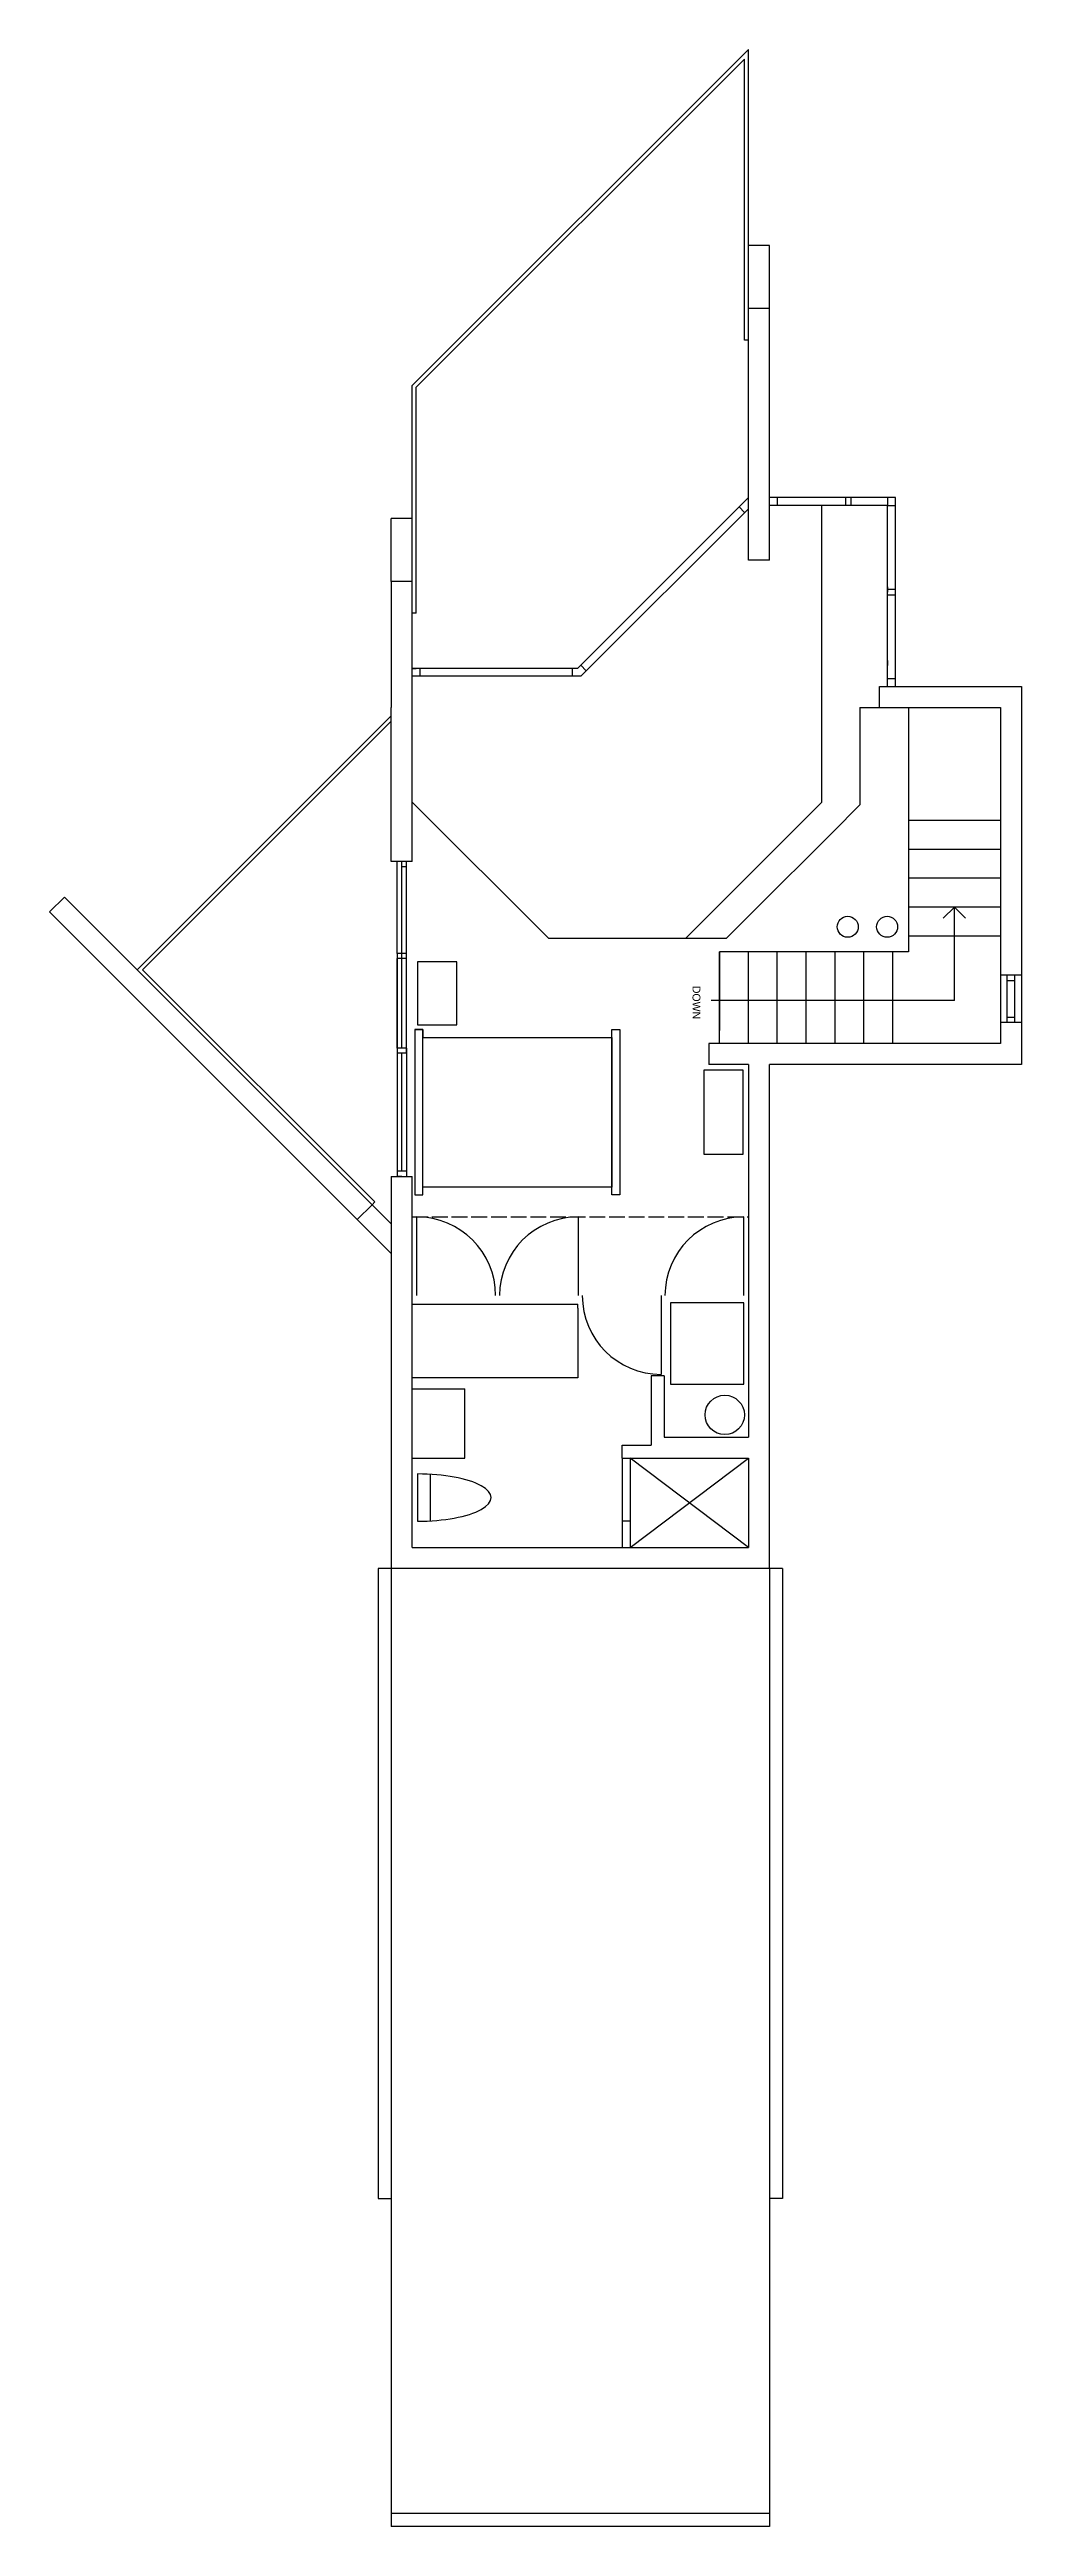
# Model space of a CAD drawing. Header units: inches. Extents: x -16659 to 2747, y 141 to 7454.
# Drawn here: x 2151 to 2521, y 2685 to 3628 of the extents above; entities that cross this region are included whole.
import ezdxf

# ---------------------------------------------------------------- set-up
doc = ezdxf.new("R2010")
doc.units = ezdxf.units.IN
doc.header["$LTSCALE"] = 0.5
doc.header["$MEASUREMENT"] = 0
doc.linetypes.add('ACAD_ISO02W100', pattern=[15, 12, -3])
for name, color, linetype in [('A-doors', 254, 'Continuous'), ('A-Elev-South', 7, 'Continuous'), ('A-fixtures', 140, 'Continuous'), ('A-furniture', 33, 'Continuous'), ('A-glazing', 252, 'Continuous'), ('A-millwork', 252, 'Continuous'), ('A-roof', 253, 'Continuous'), ('A-soffit', 251, 'ACAD_ISO02W100'), ('A-stairs', 252, 'Continuous'), ('A-text', 254, 'Continuous'), ('A-walls', 7, 'Continuous')]:
    doc.layers.add(name, color=color, linetype=linetype)

msp = doc.modelspace()

# ---------------------------------------------------------------- linework, layer by layer
at = {"layer": 'A-doors'}
msp.add_line((2385.1, 3123.1), (2380.1, 3123.1), dxfattribs=at)
at = {"layer": 'A-Elev-South', "color": 251}
for p, q in [((2417.1, 3529.72), (2417.1, 3553.72)), ((2286.85, 3248.02), (2286.85, 3199.06)), ((2286.85, 3246.02), (2286.85, 3199.06))]:
    msp.add_line(p, q, dxfattribs=at)
at = {"layer": 'A-Elev-South', "color": 252}
for p, q in [((2425.1, 3529.72), (2425.1, 3553.72)), ((2281.1, 3425.72), (2281.1, 3449.72)), ((2289.1, 3425.72), (2289.1, 3449.72))]:
    msp.add_line(p, q, dxfattribs=at)
at = {"layer": 'A-Elev-South', "color": 7}
msp.add_line((2281.1, 3425.72), (2281.1, 3377.72), dxfattribs=at)
at = {"layer": 'A-Elev-South', "color": 250}
for p, q in [((2283.35, 3284.06), (2283.35, 3319.06)), ((2286.85, 3248.02), (2286.85, 3282.06))]:
    msp.add_line(p, q, dxfattribs=at)
at = {"layer": 'A-Elev-South', "color": 253}
msp.add_line((2283.35, 3248.02), (2283.35, 3282.06), dxfattribs=at)
at = {"layer": 'A-fixtures'}
for p, q in [((2369.1, 3091.72), (2369.1, 3057.72)), ((2417.1, 3057.72), (2372.1, 3091.72)), ((2372.1, 3057.72), (2417.1, 3091.72)), ((2372.1, 3091.72), (2372.1, 3057.72)), ((2291.1, 3085.72), (2291.1, 3067.72)), ((2291.1, 3085.72), (2291.1, 3067.72)), ((2296.1, 3067.87), (2296.1, 3085.58)), ((2372.1, 3067.72), (2369.1, 3067.72))]:
    msp.add_line(p, q, dxfattribs=at)
msp.add_lwpolyline([(2415.42, 3150.91), (2387.42, 3150.91), (2387.42, 3119.91), (2415.42, 3119.91), (2415.42, 3150.91)], dxfattribs=at)
msp.add_circle((2408.1, 3108.22), 7.5, dxfattribs=at)
msp.add_ellipse((2291.1, 3076.72), major_axis=(-28, 0), ratio=0.321429, start_param=1.570796, end_param=4.712389, dxfattribs=at)
at = {"layer": 'A-furniture'}
for points in [[(2291.1, 3280.81), (2291.1, 3256.81), (2306.1, 3256.81), (2306.1, 3280.81), (2291.1, 3280.81)], [(2290.1, 3255.04), (2290.1, 3192.04), (2293.1, 3192.04), (2293.1, 3255.04), (2290.1, 3255.04), (2293.1, 3255.04), (2293.1, 3252.04), (2365.1, 3252.04), (2365.1, 3255.04), (2365.1, 3255.04), (2368.1, 3255.04), (2368.1, 3192.04), (2365.1, 3192.04), (2365.1, 3195.04), (2365.1, 3252.04), (2365.1, 3195.04), (2293.1, 3195.04)], [(2415.1, 3239.54), (2400.1, 3239.54), (2400.1, 3207.54), (2415.1, 3207.54), (2415.1, 3239.54)]]:
    msp.add_lwpolyline(points, dxfattribs=at)
at = {"layer": 'A-glazing'}
for p, q in [((2352, 3392.63), (2417.1, 3457.72)), ((2415.68, 3452.06), (2413.56, 3454.19)), ((2470.1, 3457.72), (2425.1, 3457.72)), ((2470.1, 3454.72), (2425.1, 3454.72)), ((2428.1, 3457.72), (2428.1, 3454.72)), ((2454.1, 3457.72), (2454.1, 3454.72)), ((2456.1, 3457.72), (2456.1, 3454.72)), ((2473.1, 3457.72), (2470.1, 3457.72)), ((2470.1, 3457.72), (2470.1, 3454.72)), ((2470.1, 3454.72), (2473.1, 3454.72)), ((2470.1, 3385.72), (2470.1, 3454.72)), ((2473.1, 3385.72), (2473.1, 3457.72)), ((2353.25, 3389.63), (2417.1, 3453.48)), ((2470.1, 3423.72), (2470.1, 3421.72)), ((2470.1, 3420.72), (2470.1, 3422.72)), ((2473.1, 3422.72), (2470.1, 3422.72)), ((2470.1, 3420.72), (2473.1, 3420.72)), ((2350.1, 3392.63), (2289.1, 3392.63)), ((2350.1, 3389.63), (2289.1, 3389.63)), ((2292.1, 3389.63), (2292.1, 3392.63)), ((2352, 3392.63), (2350.1, 3392.63)), ((2350.1, 3389.63), (2350.1, 3392.63)), ((2353.25, 3389.63), (2350.1, 3389.63)), ((2355.38, 3391.76), (2353.25, 3393.88)), ((2470.1, 3395.72), (2470.1, 3393.72)), ((2473.1, 3388.72), (2470.1, 3388.72)), ((2473.1, 3393.72), (2473.1, 3395.72)), ((2286.85, 3319.06), (2285.1, 3319.06)), ((2286.85, 3317.06), (2285.1, 3317.06)), ((2406.1, 3284.72), (2406.1, 3254.72)), ((2286.85, 3284.06), (2283.35, 3284.06)), ((2283.35, 3284.06), (2283.35, 3199.06)), ((2286.85, 3282.06), (2283.35, 3282.06)), ((2515.6, 3257.72), (2515.6, 3275.72)), ((2518.6, 3257.72), (2518.6, 3275.72)), ((2515.6, 3273.72), (2518.6, 3273.72)), ((2515.6, 3259.72), (2518.6, 3259.72)), ((2283.35, 3248.02), (2283.35, 3199.06)), ((2286.85, 3248.02), (2283.35, 3248.02)), ((2286.85, 3246.02), (2283.35, 3246.02)), ((2286.85, 3201.06), (2283.35, 3201.06)), ((2285.1, 3199.06), (2283.35, 3199.06))]:
    msp.add_line(p, q, dxfattribs=at)
at = {"layer": 'A-millwork'}
for p, q in [((2289.1, 3500.44), (2417.1, 3628.44)), ((2417.1, 3553.72), (2417.1, 3628.44)), ((2417.1, 3517.72), (2415.6, 3517.72)), ((2289.1, 3449.72), (2289.1, 3500.44)), ((2290.6, 3413.72), (2289.1, 3413.72)), ((2289.1, 3392.63), (2290.6, 3392.63)), ((2186.42, 3277.83), (2281.1, 3372.5)), ((2285.1, 3248.02), (2285.1, 3319.06)), ((2286.85, 3282.06), (2286.85, 3319.06)), ((2274.9, 3189.35), (2186.42, 3277.83)), ((2285.1, 3248.02), (2285.1, 3283.02)), ((2286.85, 3282.06), (2286.85, 3283.02)), ((2286.85, 3246.02), (2286.85, 3248.02)), ((2285.1, 3201.06), (2285.1, 3246.02)), ((2285.1, 3201.06), (2285.1, 3246.02)), ((2290.85, 3153.66), (2290.85, 3183.66)), ((2352.35, 3153.66), (2352.35, 3183.66)), ((2415.35, 3153.66), (2415.35, 3183.66)), ((2383.85, 3153.66), (2383.85, 3123.66)), ((2289.1, 3150.41), (2352.1, 3150.41)), ((2352.1, 3148.91), (2352.1, 3150.41)), ((2352.1, 3148.91), (2352.1, 3122.41)), ((2352.1, 3122.41), (2289.1, 3122.41)), ((2289.1, 3118.1), (2309.1, 3118.1)), ((2309.1, 3091.72), (2309.1, 3118.1)), ((2289.1, 3091.72), (2309.1, 3091.72))]:
    msp.add_line(p, q, dxfattribs=at)
at = {"layer": 'A-millwork', "color": 251}
for p, q in [((2290.6, 3499.82), (2415.6, 3624.82)), ((2415.6, 3517.72), (2415.6, 3624.82)), ((2290.6, 3413.72), (2290.6, 3499.82))]:
    msp.add_line(p, q, dxfattribs=at)
at = {"layer": 'A-millwork', "color": 254}
msp.add_line((2184.3, 3277.83), (2281.1, 3374.62), dxfattribs=at)
at = {"layer": 'A-millwork'}
for centre, start, end in [((2290.85, 3153.66), 0, 90), ((2352.35, 3153.66), 90, 180), ((2415.35, 3153.66), 90, 180), ((2383.85, 3153.66), 180, 270)]:
    msp.add_arc(centre, 30, start, end, dxfattribs=at)
at = {"layer": 'A-roof'}
for p, q in [((2276.1, 3049.72), (2276.1, 2809.72)), ((2281.1, 3049.72), (2276.1, 3049.72)), ((2281.1, 3049.72), (2281.1, 2689.72)), ((2425.1, 3049.72), (2425.1, 2689.72)), ((2430.1, 3049.72), (2425.1, 3049.72)), ((2430.1, 3049.72), (2430.1, 2809.72)), ((2276.1, 2809.72), (2281.1, 2809.72)), ((2430.1, 2809.72), (2425.1, 2809.72)), ((2425.1, 2689.72), (2281.1, 2689.72)), ((2281.1, 2689.72), (2281.1, 2684.72)), ((2425.1, 2689.72), (2425.1, 2684.72)), ((2425.1, 2684.72), (2281.1, 2684.72))]:
    msp.add_line(p, q, dxfattribs=at)
at = {"layer": 'A-soffit'}
msp.add_line((2289.1, 3183.66), (2417.1, 3183.66), dxfattribs=at)
at = {"layer": 'A-stairs'}
for p, q in [((2445.1, 3341.72), (2445.1, 3454.72)), ((2393.1, 3289.72), (2445.1, 3341.72)), ((2513.1, 3334.68), (2478.1, 3334.68)), ((2513.1, 3323.68), (2478.1, 3323.68)), ((2513.1, 3312.68), (2478.1, 3312.68)), ((2513.1, 3301.68), (2478.1, 3301.68)), ((2406.1, 3249.72), (2406.1, 3284.72)), ((2417.1, 3249.72), (2417.1, 3284.72)), ((2428.1, 3249.72), (2428.1, 3284.72)), ((2439.1, 3249.72), (2439.1, 3284.72)), ((2450.1, 3249.72), (2450.1, 3284.72)), ((2461.1, 3249.72), (2461.1, 3284.72)), ((2472.1, 3249.72), (2472.1, 3284.72)), ((2513.1, 3290.68), (2478.1, 3290.68))]:
    msp.add_line(p, q, dxfattribs=at)
at = {"layer": 'A-text'}
for p, q in [((2495.6, 3301.68), (2491.35, 3297.43)), ((2495.6, 3266.18), (2495.6, 3301.68)), ((2495.6, 3301.68), (2499.84, 3297.43)), ((2495.6, 3266.18), (2402.96, 3266.18))]:
    msp.add_line(p, q, dxfattribs=at)
at = {"layer": 'A-walls', "color": 252}
for p, q in [((2425.1, 3553.72), (2417.1, 3553.72)), ((2289.1, 3449.72), (2281.1, 3449.72))]:
    msp.add_line(p, q, dxfattribs=at)
at = {"layer": 'A-walls'}
for p, q in [((2417.1, 3433.91), (2417.1, 3529.72)), ((2425.1, 3529.72), (2417.1, 3529.72)), ((2425.1, 3433.91), (2425.1, 3529.72)), ((2289.1, 3425.72), (2281.1, 3425.72)), ((2289.1, 3319.06), (2289.1, 3425.72)), ((2425.1, 3433.91), (2417.1, 3433.91)), ((2467.1, 3377.72), (2467.1, 3385.72)), ((2467.1, 3385.72), (2521.1, 3385.72)), ((2521.1, 3385.72), (2521.1, 3275.72)), ((2281.1, 3319.06), (2281.1, 3377.72)), ((2459.56, 3377.72), (2459.56, 3340.63)), ((2459.56, 3377.72), (2513.1, 3377.72)), ((2478.1, 3377.72), (2478.1, 3284.72)), ((2513.1, 3377.72), (2513.1, 3275.72)), ((2341.1, 3289.72), (2289.1, 3341.72)), ((2449.1, 3330.17), (2459.56, 3340.63)), ((2449.1, 3330.17), (2419.12, 3300.19)), ((2289.1, 3319.06), (2281.1, 3319.06)), ((2408.65, 3289.72), (2419.12, 3300.19)), ((2408.65, 3289.72), (2341.1, 3289.72)), ((2478.1, 3284.72), (2406.1, 3284.72)), ((2521.1, 3275.72), (2513.1, 3275.72)), ((2513.1, 3257.72), (2513.1, 3249.72)), ((2521.1, 3257.72), (2513.1, 3257.72)), ((2521.1, 3257.72), (2521.1, 3241.72)), ((2513.1, 3249.72), (2402.1, 3249.72)), ((2402.1, 3249.72), (2402.1, 3241.72)), ((2417.1, 3241.72), (2402.1, 3241.72)), ((2417.1, 3241.72), (2417.1, 3099.72)), ((2425.1, 3049.72), (2425.1, 3241.72)), ((2521.1, 3241.72), (2425.1, 3241.72)), ((2281.1, 3199.06), (2281.1, 3049.72)), ((2281.1, 3199.06), (2289.1, 3199.06)), ((2289.1, 3057.72), (2289.1, 3199.06)), ((2380.1, 3123.1), (2380.1, 3096.72)), ((2385.1, 3123.1), (2385.1, 3099.72)), ((2369.1, 3096.72), (2380.1, 3096.72)), ((2369.1, 3091.72), (2369.1, 3096.72)), ((2385.1, 3099.72), (2417.1, 3099.72)), ((2369.1, 3091.72), (2417.1, 3091.72)), ((2417.1, 3091.72), (2417.1, 3057.72)), ((2289.1, 3057.72), (2417.1, 3057.72)), ((2425.1, 3049.72), (2281.1, 3049.72))]:
    msp.add_line(p, q, dxfattribs=at)
at = {"layer": 'A-walls', "color": 253}
for p, q in [((2289.1, 3425.72), (2281.1, 3425.72)), ((2156.64, 3305.5), (2281.1, 3181.04)), ((2513.1, 3275.72), (2513.1, 3257.72)), ((2521.1, 3275.72), (2521.1, 3257.72)), ((2273.84, 3188.29), (2274.9, 3189.35))]:
    msp.add_line(p, q, dxfattribs=at)
at = {"layer": 'A-walls', "color": 254}
for p, q in [((2150.98, 3299.84), (2156.64, 3305.5)), ((2263.94, 3186.88), (2150.98, 3299.84)), ((2281.1, 3169.72), (2263.94, 3186.88)), ((2268.18, 3182.64), (2273.84, 3188.29))]:
    msp.add_line(p, q, dxfattribs=at)
at = {"layer": 'A-walls'}
for centre in [(2454.95, 3294.2), (2469.95, 3294.2)]:
    msp.add_circle(centre, 4, dxfattribs=at)

# ---------------------------------------------------------------- texts
at = {"layer": 'A-text'}
msp.add_text('DOWN', height=3, rotation=270, dxfattribs=at).set_placement((2395.84, 3271.7))

doc.saveas('drawing.dxf')
